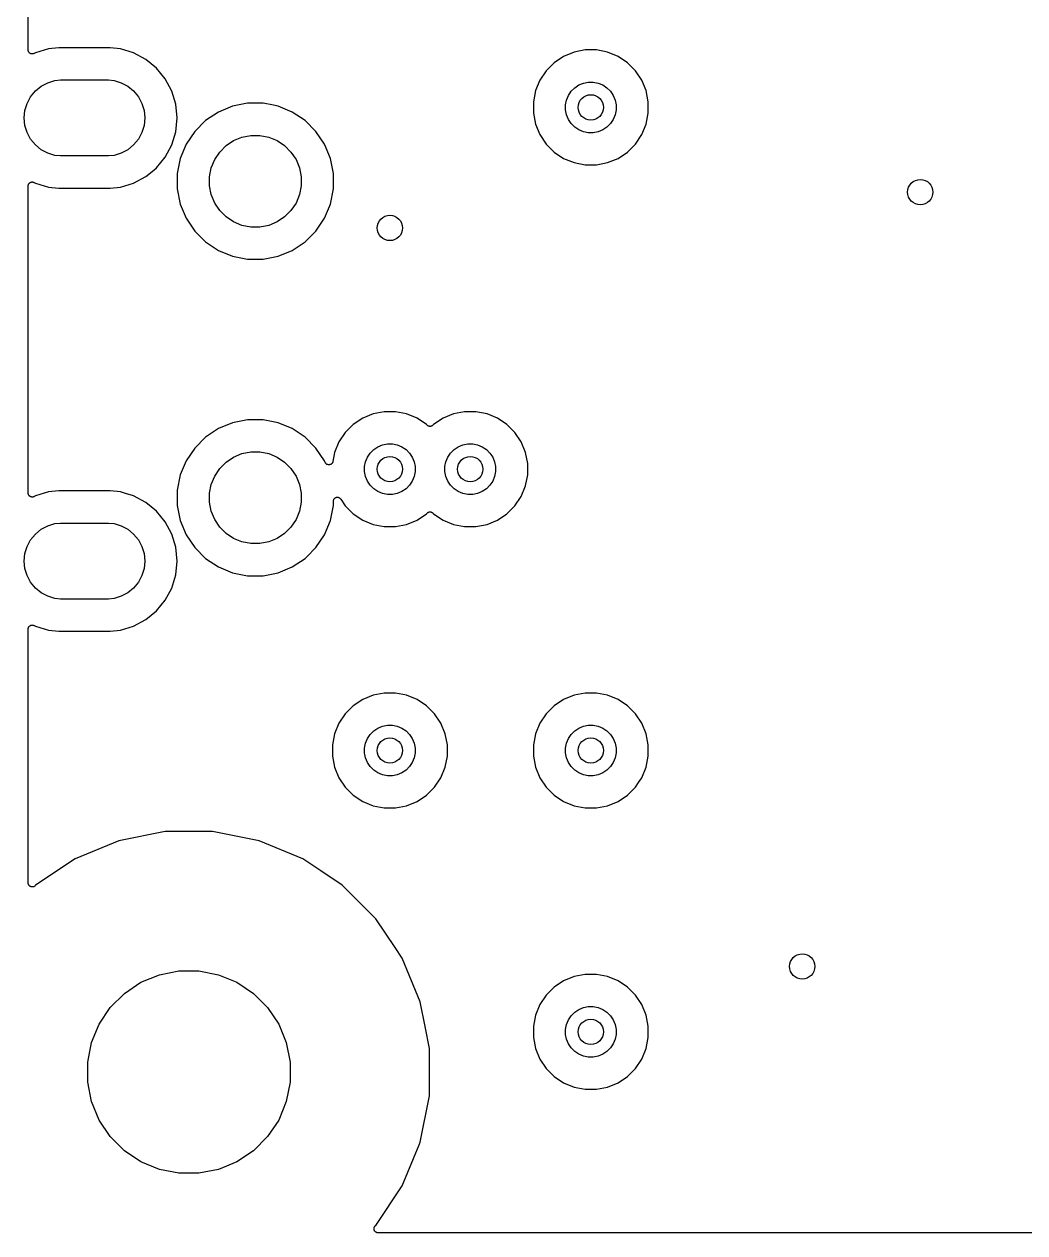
# Model space of a CAD drawing. Extents: x 1 to 139, y -76 to -1.
# Drawn here: x 0.57 to 16.38, y -75.56 to -56.47 of the extents above; entities that cross this region are included whole.
import ezdxf

# ---------------------------------------------------------------- set-up
doc = ezdxf.new("R2010")
doc.units = 0
doc.header["$MEASUREMENT"] = 0
doc.layers.add('BLACK', color=7, linetype='CONTINUOUS')

msp = doc.modelspace()

# ---------------------------------------------------------------- linework, layer by layer
at = {"layer": 'BLACK', "linetype": 'CONTINUOUS'}
for p, q in [((0.635, -56.8778), (0.635, -6.16231)), ((0.63529, -56.8807), (0.635, -56.8778)), ((0.63527, -56.8837), (0.63529, -56.8807)), ((0.63589, -56.8869), (0.63527, -56.8837)), ((0.63621, -56.8901), (0.63589, -56.8869)), ((0.63706, -56.893), (0.63621, -56.8901)), ((0.63762, -56.8959), (0.63706, -56.893)), ((0.63885, -56.8989), (0.63762, -56.8959)), ((0.63979, -56.902), (0.63885, -56.8989)), ((0.64118, -56.9046), (0.63979, -56.902)), ((0.9568, -56.86), (0.74794, -56.9234)), ((1.11957, -56.844), (0.9568, -56.86)), ((1.92843, -56.844), (1.11957, -56.844)), ((2.0912, -56.86), (1.92843, -56.844)), ((2.30007, -56.9234), (2.0912, -56.86)), ((9.43557, -56.877), (9.26014, -56.9119)), ((9.61443, -56.877), (9.43557, -56.877)), ((9.78986, -56.9119), (9.61443, -56.877)), ((0.64229, -56.9074), (0.64118, -56.9046)), ((0.64408, -56.9101), (0.64229, -56.9074)), ((0.64561, -56.913), (0.64408, -56.9101)), ((0.64747, -56.9152), (0.64561, -56.913)), ((0.6491, -56.9177), (0.64747, -56.9152)), ((0.65139, -56.92), (0.6491, -56.9177)), ((0.65344, -56.9226), (0.65139, -56.92)), ((0.65572, -56.9244), (0.65344, -56.9226)), ((0.65779, -56.9265), (0.65572, -56.9244)), ((0.66048, -56.9284), (0.65779, -56.9265)), ((0.66299, -56.9305), (0.66048, -56.9284)), ((0.66559, -56.9319), (0.66299, -56.9305)), ((0.66803, -56.9335), (0.66559, -56.9319)), ((0.67103, -56.9348), (0.66803, -56.9335)), ((0.67389, -56.9363), (0.67103, -56.9348)), ((0.67671, -56.9372), (0.67389, -56.9363)), ((0.67943, -56.9384), (0.67671, -56.9372)), ((0.68263, -56.9391), (0.67943, -56.9384)), ((0.68573, -56.94), (0.68263, -56.9391)), ((0.68866, -56.9403), (0.68573, -56.94)), ((0.69156, -56.9409), (0.68866, -56.9403)), ((0.69482, -56.941), (0.69156, -56.9409)), ((0.69806, -56.9413), (0.69482, -56.941)), ((0.701, -56.941), (0.69806, -56.9413)), ((0.70395, -56.9411), (0.701, -56.941)), ((0.70715, -56.9405), (0.70395, -56.9411)), ((0.7104, -56.9402), (0.70715, -56.9405)), ((0.71324, -56.9394), (0.7104, -56.9402)), ((0.71614, -56.9388), (0.71324, -56.9394)), ((0.71916, -56.9376), (0.71614, -56.9388)), ((0.72229, -56.9367), (0.71916, -56.9376)), ((0.7249, -56.9353), (0.72229, -56.9367)), ((0.72765, -56.9342), (0.7249, -56.9353)), ((0.72843, -56.9338), (0.72765, -56.9342)), ((0.74794, -56.9234), (0.72843, -56.9338)), ((2.49255, -57.0263), (2.30007, -56.9234)), ((2.66126, -57.1647), (2.49255, -57.0263)), ((8.94618, -57.0797), (8.81971, -57.2062)), ((9.0949, -56.9803), (8.94618, -57.0797)), ((9.26014, -56.9119), (9.0949, -56.9803)), ((9.9551, -56.9803), (9.78986, -56.9119)), ((10.1038, -57.0797), (9.9551, -56.9803)), ((10.2303, -57.2062), (10.1038, -57.0797)), ((2.79973, -57.3334), (2.66126, -57.1647)), ((8.81971, -57.2062), (8.72034, -57.3549)), ((10.3297, -57.3549), (10.2303, -57.2062)), ((0.74768, -57.5257), (0.83905, -57.4507)), ((0.83905, -57.4507), (0.94328, -57.395)), ((0.94328, -57.395), (1.05638, -57.3607)), ((1.05638, -57.3607), (1.14453, -57.352)), ((1.14453, -57.352), (1.90347, -57.352)), ((1.90347, -57.352), (1.99162, -57.3607)), ((1.99162, -57.3607), (2.10472, -57.395)), ((2.10472, -57.395), (2.20896, -57.4507)), ((2.20896, -57.4507), (2.30032, -57.5257)), ((2.90261, -57.5259), (2.79973, -57.3334)), ((8.72034, -57.3549), (8.65189, -57.5201)), ((9.2143, -57.53), (9.27001, -57.4743)), ((9.27001, -57.4743), (9.33553, -57.4305)), ((9.33553, -57.4305), (9.40832, -57.4004)), ((9.40832, -57.4004), (9.4856, -57.385)), ((9.4856, -57.385), (9.5644, -57.385)), ((9.5644, -57.385), (9.64168, -57.4004)), ((9.64168, -57.4004), (9.71447, -57.4305)), ((9.71447, -57.4305), (9.77998, -57.4743)), ((9.77998, -57.4743), (9.8357, -57.53)), ((10.3981, -57.5201), (10.3297, -57.3549)), ((0.61699, -57.7213), (0.6727, -57.617)), ((0.6727, -57.617), (0.74768, -57.5257)), ((2.30032, -57.5257), (2.3753, -57.617)), ((2.3753, -57.617), (2.43101, -57.7213)), ((2.96597, -57.7348), (2.90261, -57.5259)), ((8.65189, -57.5201), (8.617, -57.6956)), ((9.14037, -57.6683), (9.17052, -57.5955)), ((9.17052, -57.5955), (9.2143, -57.53)), ((9.8357, -57.53), (9.87947, -57.5955)), ((9.87947, -57.5955), (9.90963, -57.6683)), ((10.433, -57.6956), (10.3981, -57.5201)), ((0.5711, -57.952), (0.58268, -57.8344)), ((0.58268, -57.8344), (0.61699, -57.7213)), ((2.43101, -57.7213), (2.46532, -57.8344)), ((2.46532, -57.8344), (2.4769, -57.952)), ((2.98736, -57.952), (2.96597, -57.7348)), ((3.86434, -57.7664), (3.63996, -57.8593)), ((4.10256, -57.719), (3.86434, -57.7664)), ((4.34544, -57.719), (4.10256, -57.719)), ((4.50931, -57.7516), (4.34544, -57.719)), ((4.58365, -57.7664), (4.50931, -57.7516)), ((4.80804, -57.8593), (4.58365, -57.7664)), ((8.617, -57.6956), (8.617, -57.8744)), ((9.125, -57.7456), (9.14037, -57.6683)), ((9.125, -57.8244), (9.125, -57.7456)), ((9.14037, -57.9017), (9.125, -57.8244)), ((9.90963, -57.6683), (9.925, -57.7456)), ((9.925, -57.8244), (9.90963, -57.9017)), ((9.925, -57.7456), (9.925, -57.8244)), ((10.433, -57.8744), (10.433, -57.6956)), ((0.58268, -58.0696), (0.5711, -57.952)), ((2.4769, -57.952), (2.46532, -58.0696)), ((2.96597, -58.1692), (2.98736, -57.952)), ((3.43801, -57.9943), (3.26627, -58.166)), ((3.63996, -57.8593), (3.43801, -57.9943)), ((5.00999, -57.9943), (4.80804, -57.8593)), ((5.18173, -58.166), (5.00999, -57.9943)), ((8.617, -57.8744), (8.65189, -58.0499)), ((9.17052, -57.9745), (9.14037, -57.9017)), ((9.2143, -58.04), (9.17052, -57.9745)), ((9.27001, -58.0957), (9.2143, -58.04)), ((9.8357, -58.04), (9.77998, -58.0957)), ((9.87947, -57.9745), (9.8357, -58.04)), ((9.90963, -57.9017), (9.87947, -57.9745)), ((10.3981, -58.0499), (10.433, -57.8744)), ((0.61699, -58.1827), (0.58268, -58.0696)), ((0.6727, -58.287), (0.61699, -58.1827)), ((2.43101, -58.1827), (2.3753, -58.287)), ((2.46532, -58.0696), (2.43101, -58.1827)), ((2.90261, -58.3781), (2.96597, -58.1692)), ((3.26627, -58.166), (3.13133, -58.368)), ((4.01253, -58.2549), (4.15259, -58.227)), ((4.15259, -58.227), (4.29541, -58.227)), ((4.29541, -58.227), (4.43547, -58.2549)), ((5.31667, -58.368), (5.18173, -58.166)), ((8.65189, -58.0499), (8.72034, -58.2151)), ((8.72034, -58.2151), (8.81971, -58.3638)), ((9.33553, -58.1395), (9.27001, -58.0957)), ((9.40832, -58.1696), (9.33553, -58.1395)), ((9.4856, -58.185), (9.40832, -58.1696)), ((9.5644, -58.185), (9.4856, -58.185)), ((9.64168, -58.1696), (9.5644, -58.185)), ((9.71447, -58.1395), (9.64168, -58.1696)), ((9.77998, -58.0957), (9.71447, -58.1395)), ((10.2303, -58.3638), (10.3297, -58.2151)), ((10.3297, -58.2151), (10.3981, -58.0499)), ((0.74768, -58.3783), (0.6727, -58.287)), ((0.83905, -58.4533), (0.74768, -58.3783)), ((2.30032, -58.3783), (2.20896, -58.4533)), ((2.3753, -58.287), (2.30032, -58.3783)), ((2.79973, -58.5706), (2.90261, -58.3781)), ((3.13133, -58.368), (3.03838, -58.5923)), ((3.66086, -58.4898), (3.76184, -58.3889)), ((3.76184, -58.3889), (3.88058, -58.3095)), ((3.88058, -58.3095), (4.01253, -58.2549)), ((4.43547, -58.2549), (4.56742, -58.3095)), ((4.56742, -58.3095), (4.68616, -58.3889)), ((4.68616, -58.3889), (4.78714, -58.4898)), ((5.40962, -58.5923), (5.31667, -58.368)), ((8.81971, -58.3638), (8.94618, -58.4903)), ((10.1038, -58.4903), (10.2303, -58.3638)), ((0.94328, -58.509), (0.83905, -58.4533)), ((1.05638, -58.5433), (0.94328, -58.509)), ((1.14453, -58.552), (1.05638, -58.5433)), ((1.90347, -58.552), (1.14453, -58.552)), ((1.99162, -58.5433), (1.90347, -58.552)), ((2.10472, -58.509), (1.99162, -58.5433)), ((2.20896, -58.4533), (2.10472, -58.509)), ((2.66126, -58.7393), (2.79973, -58.5706)), ((3.03838, -58.5923), (2.991, -58.8306)), ((3.52686, -58.7405), (3.58151, -58.6086)), ((3.58151, -58.6086), (3.66086, -58.4898)), ((4.78714, -58.4898), (4.86649, -58.6086)), ((4.86649, -58.6086), (4.92114, -58.7405)), ((5.457, -58.8306), (5.40962, -58.5923)), ((8.94618, -58.4903), (9.0949, -58.5897)), ((9.0949, -58.5897), (9.26014, -58.6581)), ((9.78986, -58.6581), (9.9551, -58.5897)), ((9.9551, -58.5897), (10.1038, -58.4903)), ((2.49255, -58.8777), (2.61745, -58.7752)), ((2.61745, -58.7752), (2.66126, -58.7393)), ((3.499, -58.8806), (3.52686, -58.7405)), ((4.92114, -58.7405), (4.949, -58.8806)), ((9.26014, -58.6581), (9.43557, -58.693)), ((9.43557, -58.693), (9.61443, -58.693)), ((9.61443, -58.693), (9.78986, -58.6581)), ((0.63915, -59.0043), (0.64014, -59.0012)), ((0.64014, -59.0012), (0.64156, -58.9986)), ((0.64156, -58.9986), (0.64271, -58.9959)), ((0.64271, -58.9959), (0.64453, -58.9932)), ((0.64453, -58.9932), (0.64611, -58.9903)), ((0.64611, -58.9903), (0.64801, -58.988)), ((0.64801, -58.988), (0.64966, -58.9856)), ((0.64966, -58.9856), (0.65197, -58.9833)), ((0.65197, -58.9833), (0.65407, -58.9808)), ((0.65407, -58.9808), (0.65638, -58.979)), ((0.65638, -58.979), (0.65847, -58.9769)), ((0.65847, -58.9769), (0.66119, -58.9751)), ((0.66119, -58.9751), (0.66373, -58.9731)), ((0.66373, -58.9731), (0.66635, -58.9717)), ((0.66635, -58.9717), (0.66881, -58.9701)), ((0.66881, -58.9701), (0.67182, -58.9688)), ((0.67182, -58.9688), (0.67471, -58.9673)), ((0.67471, -58.9673), (0.67755, -58.9665)), ((0.67755, -58.9665), (0.68028, -58.9654)), ((0.68028, -58.9654), (0.68348, -58.9647)), ((0.68348, -58.9647), (0.6866, -58.9638)), ((0.6866, -58.9638), (0.68954, -58.9635)), ((0.68954, -58.9635), (0.69244, -58.963)), ((0.69244, -58.963), (0.6957, -58.963)), ((0.6957, -58.963), (0.69894, -58.9627)), ((0.69894, -58.9627), (0.70187, -58.963)), ((0.70187, -58.963), (0.70483, -58.963)), ((0.70483, -58.963), (0.70804, -58.9636)), ((0.70804, -58.9636), (0.71127, -58.964)), ((0.71127, -58.964), (0.71408, -58.9649)), ((0.71408, -58.9649), (0.71699, -58.9654)), ((0.71699, -58.9654), (0.72, -58.9667)), ((0.72, -58.9667), (0.72311, -58.9677)), ((0.72311, -58.9677), (0.7257, -58.9691)), ((0.7257, -58.9691), (0.72843, -58.9702)), ((0.72843, -58.9702), (0.74794, -58.9806)), ((0.74794, -58.9806), (0.9568, -59.044)), ((2.0912, -59.044), (2.30007, -58.9806)), ((2.30007, -58.9806), (2.49255, -58.8777)), ((2.991, -58.8306), (2.991, -59.0734)), ((3.499, -59.0234), (3.499, -58.8806)), ((4.949, -58.8806), (4.949, -59.0234)), ((5.457, -59.0734), (5.457, -58.8306)), ((0.635, -59.0262), (0.63501, -59.0253)), ((0.635, -63.8778), (0.635, -59.0262)), ((0.63501, -59.0253), (0.63533, -59.0224)), ((0.63533, -59.0224), (0.63536, -59.0194)), ((0.63536, -59.0194), (0.63602, -59.0162)), ((0.63602, -59.0162), (0.63639, -59.013)), ((0.63639, -59.013), (0.63728, -59.0102)), ((0.63728, -59.0102), (0.63788, -59.0073)), ((0.63788, -59.0073), (0.63915, -59.0043)), ((0.9568, -59.044), (1.11957, -59.06)), ((1.11957, -59.06), (1.92843, -59.06)), ((1.92843, -59.06), (2.0912, -59.044)), ((2.991, -59.0734), (3.03838, -59.3117)), ((3.52686, -59.1635), (3.499, -59.0234)), ((3.58151, -59.2954), (3.52686, -59.1635)), ((4.92114, -59.1635), (4.86649, -59.2954)), ((4.949, -59.0234), (4.92114, -59.1635)), ((5.40962, -59.3117), (5.457, -59.0734)), ((3.03838, -59.3117), (3.13133, -59.536)), ((3.66086, -59.4142), (3.58151, -59.2954)), ((4.86649, -59.2954), (4.78714, -59.4142)), ((5.31667, -59.536), (5.40962, -59.3117)), ((3.13133, -59.536), (3.26627, -59.738)), ((3.76184, -59.5151), (3.66086, -59.4142)), ((3.88058, -59.5945), (3.76184, -59.5151)), ((4.68616, -59.5151), (4.56742, -59.5945)), ((4.78714, -59.4142), (4.68616, -59.5151)), ((5.18173, -59.738), (5.31667, -59.536)), ((3.26627, -59.738), (3.43801, -59.9097)), ((4.01253, -59.6491), (3.88058, -59.5945)), ((4.15259, -59.677), (4.01253, -59.6491)), ((4.29541, -59.677), (4.15259, -59.677)), ((4.43547, -59.6491), (4.29541, -59.677)), ((4.56742, -59.5945), (4.43547, -59.6491)), ((5.00999, -59.9097), (5.18173, -59.738)), ((3.43801, -59.9097), (3.63996, -60.0447)), ((4.80804, -60.0447), (5.00999, -59.9097)), ((3.63996, -60.0447), (3.86434, -60.1376)), ((3.86434, -60.1376), (4.10256, -60.185)), ((4.34544, -60.185), (4.58366, -60.1376)), ((4.58366, -60.1376), (4.80804, -60.0447)), ((4.10256, -60.185), (4.34544, -60.185)), ((6.08514, -62.6269), (5.9199, -62.6953)), ((6.26057, -62.592), (6.08514, -62.6269)), ((6.43943, -62.592), (6.26057, -62.592)), ((6.61486, -62.6269), (6.43943, -62.592)), ((6.7801, -62.6953), (6.61486, -62.6269)), ((7.35514, -62.6269), (7.1899, -62.6953)), ((7.53057, -62.592), (7.35514, -62.6269)), ((7.70943, -62.592), (7.53057, -62.592)), ((7.88486, -62.6269), (7.70943, -62.592)), ((8.0501, -62.6953), (7.88486, -62.6269)), ((3.86434, -62.7664), (3.63996, -62.8593)), ((4.10256, -62.719), (3.86434, -62.7664)), ((4.34544, -62.719), (4.10256, -62.719)), ((4.58366, -62.7664), (4.34544, -62.719)), ((4.80804, -62.8593), (4.58366, -62.7664)), ((5.77118, -62.7947), (5.64471, -62.9212)), ((5.9199, -62.6953), (5.77118, -62.7947)), ((6.92882, -62.7947), (6.7801, -62.6953)), ((6.9401, -62.806), (6.92882, -62.7947)), ((6.94473, -62.8098), (6.9401, -62.806)), ((6.94931, -62.8136), (6.94473, -62.8098)), ((6.9495, -62.8137), (6.94931, -62.8136)), ((6.94968, -62.8139), (6.9495, -62.8137)), ((6.95497, -62.8167), (6.94968, -62.8139)), ((6.96019, -62.8195), (6.95497, -62.8167)), ((6.9604, -62.8196), (6.96019, -62.8195)), ((6.9606, -62.8197), (6.9604, -62.8196)), ((6.96625, -62.8214), (6.9606, -62.8197)), ((6.97201, -62.8232), (6.96625, -62.8214)), ((7.00278, -62.8217), (6.99712, -62.8234)), ((7.00858, -62.82), (7.00278, -62.8217)), ((7.00878, -62.8199), (7.00858, -62.82)), ((7.00899, -62.8199), (7.00878, -62.8199)), ((7.01421, -62.8171), (7.00899, -62.8199)), ((7.01958, -62.8143), (7.01421, -62.8171)), ((7.01976, -62.8142), (7.01958, -62.8143)), ((7.01996, -62.8141), (7.01976, -62.8142)), ((7.02453, -62.8104), (7.01996, -62.8141)), ((7.02927, -62.8066), (7.02453, -62.8104)), ((7.02958, -62.8063), (7.02927, -62.8066)), ((7.02959, -62.8063), (7.02958, -62.8063)), ((7.0299, -62.806), (7.02959, -62.8063)), ((7.02959, -62.8063), (7.02959, -62.8063)), ((7.04118, -62.7947), (7.0299, -62.806)), ((7.1899, -62.6953), (7.04118, -62.7947)), ((8.19882, -62.7947), (8.0501, -62.6953)), ((8.32529, -62.9212), (8.19882, -62.7947)), ((3.43801, -62.9943), (3.26627, -63.166)), ((3.63996, -62.8593), (3.43801, -62.9943)), ((5.00999, -62.9943), (4.80804, -62.8593)), ((5.18173, -63.166), (5.00999, -62.9943)), ((5.64471, -62.9212), (5.54534, -63.0699)), ((6.97224, -62.8233), (6.97201, -62.8232)), ((6.97245, -62.8233), (6.97224, -62.8233)), ((6.97823, -62.8239), (6.97245, -62.8233)), ((6.98433, -62.8246), (6.97823, -62.8239)), ((6.98456, -62.8246), (6.98433, -62.8246)), ((6.98478, -62.8246), (6.98456, -62.8246)), ((6.99065, -62.824), (6.98478, -62.8246)), ((6.99668, -62.8235), (6.99065, -62.824)), ((6.99689, -62.8234), (6.99668, -62.8235)), ((6.99712, -62.8234), (6.99689, -62.8234)), ((8.42466, -63.0699), (8.32529, -62.9212)), ((3.26627, -63.166), (3.13133, -63.368)), ((5.31667, -63.368), (5.18173, -63.166)), ((5.54534, -63.0699), (5.47689, -63.2351)), ((6.0393, -63.245), (6.09502, -63.1893)), ((6.09502, -63.1893), (6.16053, -63.1455)), ((6.16053, -63.1455), (6.23332, -63.1154)), ((6.23332, -63.1154), (6.3106, -63.1)), ((6.3106, -63.1), (6.3894, -63.1)), ((6.3894, -63.1), (6.46668, -63.1154)), ((6.46668, -63.1154), (6.53947, -63.1455)), ((6.53947, -63.1455), (6.60499, -63.1893)), ((6.60499, -63.1893), (6.6607, -63.245)), ((7.3093, -63.245), (7.36501, -63.1893)), ((7.36501, -63.1893), (7.43053, -63.1455)), ((7.43053, -63.1455), (7.50332, -63.1154)), ((7.50332, -63.1154), (7.5806, -63.1)), ((7.5806, -63.1), (7.6594, -63.1)), ((7.6594, -63.1), (7.73668, -63.1154)), ((7.73668, -63.1154), (7.80947, -63.1455)), ((7.80947, -63.1455), (7.87498, -63.1893)), ((7.87498, -63.1893), (7.9307, -63.245)), ((8.49311, -63.2351), (8.42466, -63.0699)), ((3.13133, -63.368), (3.03838, -63.5923)), ((3.66086, -63.4898), (3.76184, -63.3889)), ((3.76184, -63.3889), (3.88058, -63.3095)), ((3.88058, -63.3095), (4.01253, -63.2549)), ((4.01253, -63.2549), (4.15259, -63.227)), ((4.15259, -63.227), (4.29541, -63.227)), ((4.29541, -63.227), (4.43547, -63.2549)), ((4.43547, -63.2549), (4.56742, -63.3095)), ((4.56742, -63.3095), (4.68616, -63.3889)), ((4.68616, -63.3889), (4.78714, -63.4898)), ((5.32696, -63.3928), (5.31667, -63.368)), ((5.32999, -63.3985), (5.32696, -63.3928)), ((5.44397, -63.3936), (5.44117, -63.3986)), ((5.44399, -63.3935), (5.44397, -63.3936)), ((5.44403, -63.3934), (5.44399, -63.3935)), ((5.4459, -63.3875), (5.44403, -63.3934)), ((5.44773, -63.3818), (5.4459, -63.3875)), ((5.44776, -63.3816), (5.44773, -63.3818)), ((5.4479, -63.3809), (5.44776, -63.3816)), ((5.44776, -63.3816), (5.44776, -63.3816)), ((5.44776, -63.3816), (5.44776, -63.3816)), ((5.47689, -63.2351), (5.4479, -63.3809)), ((5.95, -63.4606), (5.96537, -63.3833)), ((5.96537, -63.3833), (5.99552, -63.3105)), ((5.99552, -63.3105), (6.0393, -63.245)), ((6.6607, -63.245), (6.70447, -63.3105)), ((6.70447, -63.3105), (6.73463, -63.3833)), ((6.73463, -63.3833), (6.75, -63.4606)), ((7.22, -63.4606), (7.23537, -63.3833)), ((7.23537, -63.3833), (7.26552, -63.3105)), ((7.26552, -63.3105), (7.3093, -63.245)), ((7.9307, -63.245), (7.97447, -63.3105)), ((7.97447, -63.3105), (8.00463, -63.3833)), ((8.00463, -63.3833), (8.02, -63.4606)), ((8.528, -63.4106), (8.49311, -63.2351)), ((3.58151, -63.6086), (3.66086, -63.4898)), ((4.78714, -63.4898), (4.86649, -63.6086)), ((5.3327, -63.4036), (5.32999, -63.3985)), ((5.33275, -63.4036), (5.3327, -63.4036)), ((5.33279, -63.4037), (5.33275, -63.4036)), ((5.33683, -63.4087), (5.33279, -63.4037)), ((5.34053, -63.4132), (5.33683, -63.4087)), ((5.34059, -63.4133), (5.34053, -63.4132)), ((5.34064, -63.4133), (5.34059, -63.4133)), ((5.34537, -63.4172), (5.34064, -63.4133)), ((5.35007, -63.4211), (5.34537, -63.4172)), ((5.35014, -63.4211), (5.35007, -63.4211)), ((5.35021, -63.4212), (5.35014, -63.4211)), ((5.35557, -63.4241), (5.35021, -63.4212)), ((5.36097, -63.427), (5.35557, -63.4241)), ((5.36104, -63.427), (5.36097, -63.427)), ((5.36112, -63.4271), (5.36104, -63.427)), ((5.36738, -63.429), (5.36112, -63.4271)), ((5.3728, -63.4307), (5.36738, -63.429)), ((5.37287, -63.4307), (5.3728, -63.4307)), ((5.37296, -63.4307), (5.37287, -63.4307)), ((5.37938, -63.4314), (5.37296, -63.4307)), ((5.38513, -63.432), (5.37938, -63.4314)), ((5.38521, -63.432), (5.38513, -63.432)), ((5.38529, -63.432), (5.38521, -63.432)), ((5.39136, -63.4314), (5.38529, -63.432)), ((5.39747, -63.4309), (5.39136, -63.4314)), ((5.39755, -63.4309), (5.39747, -63.4309)), ((5.39763, -63.4308), (5.39755, -63.4309)), ((5.40352, -63.4291), (5.39763, -63.4308)), ((5.40936, -63.4274), (5.40352, -63.4291)), ((5.40943, -63.4274), (5.40936, -63.4274)), ((5.40951, -63.4273), (5.40943, -63.4274)), ((5.41498, -63.4245), (5.40951, -63.4273)), ((5.42035, -63.4217), (5.41498, -63.4245)), ((5.42041, -63.4216), (5.42035, -63.4217)), ((5.42049, -63.4216), (5.42041, -63.4216)), ((5.42551, -63.4175), (5.42049, -63.4216)), ((5.43001, -63.4139), (5.42551, -63.4175)), ((5.43006, -63.4138), (5.43001, -63.4139)), ((5.43013, -63.4138), (5.43006, -63.4138)), ((5.43437, -63.4087), (5.43013, -63.4138)), ((5.43799, -63.4044), (5.43437, -63.4087)), ((5.43803, -63.4043), (5.43799, -63.4044)), ((5.43808, -63.4043), (5.43803, -63.4043)), ((5.44117, -63.3986), (5.43808, -63.4043)), ((5.95, -63.5394), (5.95, -63.4606)), ((5.96537, -63.6167), (5.95, -63.5394)), ((6.75, -63.5394), (6.73463, -63.6167)), ((6.75, -63.4606), (6.75, -63.5394)), ((7.22, -63.5394), (7.22, -63.4606)), ((7.23537, -63.6167), (7.22, -63.5394)), ((8.02, -63.5394), (8.00463, -63.6167)), ((8.02, -63.4606), (8.02, -63.5394)), ((8.528, -63.5894), (8.528, -63.4106)), ((3.03838, -63.5923), (2.991, -63.8306)), ((3.499, -63.8806), (3.52686, -63.7405)), ((3.52686, -63.7405), (3.58151, -63.6086)), ((4.86649, -63.6086), (4.92114, -63.7405)), ((4.92114, -63.7405), (4.949, -63.8806)), ((5.99552, -63.6895), (5.96537, -63.6167)), ((6.0393, -63.755), (5.99552, -63.6895)), ((6.09502, -63.8107), (6.0393, -63.755)), ((6.6607, -63.755), (6.60499, -63.8107)), ((6.70447, -63.6895), (6.6607, -63.755)), ((6.73463, -63.6167), (6.70447, -63.6895)), ((7.26552, -63.6895), (7.23537, -63.6167)), ((7.3093, -63.755), (7.26552, -63.6895)), ((7.36501, -63.8107), (7.3093, -63.755)), ((7.9307, -63.755), (7.87498, -63.8107)), ((7.97447, -63.6895), (7.9307, -63.755)), ((8.00463, -63.6167), (7.97447, -63.6895)), ((8.42466, -63.9301), (8.49311, -63.7649)), ((8.49311, -63.7649), (8.528, -63.5894)), ((0.63529, -63.8807), (0.635, -63.8778)), ((0.63527, -63.8837), (0.63529, -63.8807)), ((0.63589, -63.8869), (0.63527, -63.8837)), ((0.63621, -63.8901), (0.63589, -63.8869)), ((0.63706, -63.893), (0.63621, -63.8901)), ((0.63762, -63.8959), (0.63706, -63.893)), ((0.63885, -63.8989), (0.63762, -63.8959)), ((0.63979, -63.902), (0.63885, -63.8989)), ((0.64118, -63.9046), (0.63979, -63.902)), ((0.64229, -63.9074), (0.64118, -63.9046)), ((0.64408, -63.9101), (0.64229, -63.9074)), ((0.64561, -63.913), (0.64408, -63.9101)), ((0.64747, -63.9152), (0.64561, -63.913)), ((0.6491, -63.9177), (0.64747, -63.9152)), ((0.65139, -63.92), (0.6491, -63.9177)), ((0.65344, -63.9226), (0.65139, -63.92)), ((0.65572, -63.9244), (0.65344, -63.9226)), ((0.65779, -63.9265), (0.65572, -63.9244)), ((0.66048, -63.9284), (0.65779, -63.9265)), ((0.66299, -63.9305), (0.66048, -63.9284)), ((0.66559, -63.9319), (0.66299, -63.9305)), ((0.66803, -63.9335), (0.66559, -63.9319)), ((0.67103, -63.9348), (0.66803, -63.9335)), ((0.67389, -63.9363), (0.67103, -63.9348)), ((0.67671, -63.9372), (0.67389, -63.9363)), ((0.67943, -63.9384), (0.67671, -63.9372)), ((0.68263, -63.9391), (0.67943, -63.9384)), ((0.68573, -63.94), (0.68263, -63.9391)), ((0.68866, -63.9403), (0.68573, -63.94)), ((0.69156, -63.9409), (0.68866, -63.9403)), ((0.69482, -63.941), (0.69156, -63.9409)), ((0.69806, -63.9413), (0.69482, -63.941)), ((0.701, -63.941), (0.69806, -63.9413)), ((0.70395, -63.9411), (0.701, -63.941)), ((0.70715, -63.9405), (0.70395, -63.9411)), ((0.7104, -63.9402), (0.70715, -63.9405)), ((0.71324, -63.9394), (0.7104, -63.9402)), ((0.71614, -63.9388), (0.71324, -63.9394)), ((0.71916, -63.9376), (0.71614, -63.9388)), ((0.72229, -63.9367), (0.71916, -63.9376)), ((0.7249, -63.9353), (0.72229, -63.9367)), ((0.72765, -63.9342), (0.7249, -63.9353)), ((0.72843, -63.9338), (0.72765, -63.9342)), ((0.74794, -63.9234), (0.72843, -63.9338)), ((0.9568, -63.86), (0.74794, -63.9234)), ((1.11957, -63.844), (0.9568, -63.86)), ((1.92843, -63.844), (1.11957, -63.844)), ((2.0912, -63.86), (1.92843, -63.844)), ((2.17375, -63.8851), (2.0912, -63.86)), ((2.30007, -63.9234), (2.17375, -63.8851)), ((2.49255, -64.0263), (2.30007, -63.9234)), ((2.991, -63.8306), (2.991, -64.0734)), ((3.499, -64.0234), (3.499, -63.8806)), ((4.949, -63.8806), (4.949, -64.0234)), ((5.4681, -63.9713), (5.47209, -63.9666)), ((5.47209, -63.9666), (5.47595, -63.962)), ((5.47595, -63.962), (5.47601, -63.9619)), ((5.47601, -63.9619), (5.47607, -63.9619)), ((5.47607, -63.9619), (5.48104, -63.9579)), ((5.48104, -63.9579), (5.48559, -63.9542)), ((5.48559, -63.9542), (5.48566, -63.9541)), ((5.48566, -63.9541), (5.48573, -63.9541)), ((5.48573, -63.9541), (5.49135, -63.9511)), ((5.49135, -63.9511), (5.49656, -63.9484)), ((5.49656, -63.9484), (5.49664, -63.9484)), ((5.49664, -63.9484), (5.49671, -63.9483)), ((5.49671, -63.9483), (5.5028, -63.9466)), ((5.5028, -63.9466), (5.50844, -63.9449)), ((5.50844, -63.9449), (5.50852, -63.9449)), ((5.50852, -63.9449), (5.5086, -63.9448)), ((5.5086, -63.9448), (5.51462, -63.9443)), ((5.51462, -63.9443), (5.52078, -63.9437)), ((5.52078, -63.9437), (5.52086, -63.9437)), ((5.52086, -63.9437), (5.52094, -63.9437)), ((5.52094, -63.9437), (5.52684, -63.9443)), ((5.52684, -63.9443), (5.53311, -63.945)), ((5.53311, -63.945), (5.53318, -63.945)), ((5.53318, -63.945), (5.53327, -63.945)), ((5.53327, -63.945), (5.53912, -63.9468)), ((5.53912, -63.9468), (5.54495, -63.9486)), ((5.54495, -63.9486), (5.54503, -63.9487)), ((5.54503, -63.9487), (5.54511, -63.9487)), ((5.54511, -63.9487), (5.55046, -63.9516)), ((5.55046, -63.9516), (5.55587, -63.9545)), ((5.55587, -63.9545), (5.55594, -63.9545)), ((5.55594, -63.9545), (5.55601, -63.9546)), ((5.55601, -63.9546), (5.56062, -63.9584)), ((5.56062, -63.9584), (5.56544, -63.9624)), ((5.56544, -63.9624), (5.56549, -63.9624)), ((5.56549, -63.9624), (5.56556, -63.9625)), ((5.56556, -63.9625), (5.56931, -63.9671)), ((5.56931, -63.9671), (5.5733, -63.9719)), ((6.16053, -63.8545), (6.09502, -63.8107)), ((6.23332, -63.8846), (6.16053, -63.8545)), ((6.3106, -63.9), (6.23332, -63.8846)), ((6.3894, -63.9), (6.3106, -63.9)), ((6.46668, -63.8846), (6.3894, -63.9)), ((6.53947, -63.8545), (6.46668, -63.8846)), ((6.60499, -63.8107), (6.53947, -63.8545)), ((7.43053, -63.8545), (7.36501, -63.8107)), ((7.50332, -63.8846), (7.43053, -63.8545)), ((7.5806, -63.9), (7.50332, -63.8846)), ((7.6594, -63.9), (7.5806, -63.9)), ((7.73668, -63.8846), (7.6594, -63.9)), ((7.80947, -63.8545), (7.73668, -63.8846)), ((7.87498, -63.8107), (7.80947, -63.8545)), ((8.32529, -64.0788), (8.42466, -63.9301)), ((2.66126, -64.1647), (2.49255, -64.0263)), ((2.991, -64.0734), (3.03838, -64.3117)), ((3.52686, -64.1635), (3.499, -64.0234)), ((4.949, -64.0234), (4.92114, -64.1635)), ((5.40962, -64.3117), (5.457, -64.0734)), ((5.457, -64.0065), (5.45701, -64.0063)), ((5.457, -64.0072), (5.457, -64.0065)), ((5.457, -64.0065), (5.457, -64.0065)), ((5.457, -64.0065), (5.457, -64.0065)), ((5.457, -64.0734), (5.457, -64.0072)), ((5.45701, -64.0063), (5.45768, -64.0004)), ((5.45768, -64.0004), (5.45835, -63.9942)), ((5.45835, -63.9942), (5.45838, -63.9941)), ((5.45838, -63.9941), (5.45839, -63.994)), ((5.45839, -63.994), (5.46019, -63.9883)), ((5.46019, -63.9883), (5.46207, -63.9824)), ((5.46207, -63.9824), (5.46211, -63.9823)), ((5.46211, -63.9823), (5.46213, -63.9822)), ((5.46213, -63.9822), (5.46503, -63.9769)), ((5.46503, -63.9769), (5.46801, -63.9715)), ((5.46801, -63.9715), (5.46807, -63.9714)), ((5.46807, -63.9714), (5.4681, -63.9713)), ((5.5733, -63.9719), (5.64471, -64.0788)), ((5.64471, -64.0788), (5.77118, -64.2053)), ((8.19882, -64.2053), (8.32529, -64.0788)), ((2.79973, -64.3334), (2.66126, -64.1647)), ((2.90261, -64.5259), (2.79973, -64.3334)), ((3.03838, -64.3117), (3.13133, -64.536)), ((3.58151, -64.2954), (3.52686, -64.1635)), ((3.66086, -64.4142), (3.58151, -64.2954)), ((4.86649, -64.2954), (4.78714, -64.4142)), ((4.92114, -64.1635), (4.86649, -64.2954)), ((5.31667, -64.536), (5.40962, -64.3117)), ((5.77118, -64.2053), (5.9199, -64.3047)), ((5.9199, -64.3047), (6.08514, -64.3731)), ((6.61486, -64.3731), (6.7801, -64.3047)), ((6.7801, -64.3047), (6.92882, -64.2053)), ((6.92882, -64.2053), (6.9401, -64.194)), ((6.9401, -64.194), (6.9404, -64.1937)), ((6.9404, -64.1937), (6.94041, -64.1937)), ((6.94041, -64.1937), (6.94042, -64.1937)), ((6.94042, -64.1937), (6.94073, -64.1934)), ((6.94073, -64.1934), (6.94539, -64.1897)), ((6.94539, -64.1897), (6.95004, -64.1859)), ((6.95004, -64.1859), (6.95024, -64.1858)), ((6.95024, -64.1858), (6.95041, -64.1857)), ((6.95041, -64.1857), (6.95568, -64.1829)), ((6.95568, -64.1829), (6.96101, -64.1801)), ((6.96101, -64.1801), (6.96122, -64.1801)), ((6.96122, -64.1801), (6.96142, -64.18)), ((6.96142, -64.18), (6.96711, -64.1783)), ((6.96711, -64.1783), (6.97288, -64.1766)), ((6.97288, -64.1766), (6.97311, -64.1766)), ((6.97311, -64.1766), (6.97332, -64.1765)), ((6.97332, -64.1765), (6.97921, -64.176)), ((6.97921, -64.176), (6.98522, -64.1754)), ((6.98522, -64.1754), (6.98544, -64.1754)), ((6.98544, -64.1754), (6.98567, -64.1754)), ((6.98567, -64.1754), (6.99163, -64.1761)), ((6.99163, -64.1761), (6.99755, -64.1767)), ((6.99755, -64.1767), (6.99776, -64.1767)), ((6.99776, -64.1767), (6.99799, -64.1768)), ((6.99799, -64.1768), (7.00368, -64.1785)), ((7.00368, -64.1785), (7.0094, -64.1803)), ((7.0094, -64.1803), (7.0096, -64.1804)), ((7.0096, -64.1804), (7.00981, -64.1805)), ((7.00981, -64.1805), (7.01495, -64.1833)), ((7.01495, -64.1833), (7.02032, -64.1861)), ((7.02032, -64.1861), (7.0205, -64.1863)), ((7.0205, -64.1863), (7.02069, -64.1864)), ((7.02069, -64.1864), (7.02519, -64.1901)), ((7.02519, -64.1901), (7.0299, -64.194)), ((7.0299, -64.194), (7.04118, -64.2053)), ((7.04118, -64.2053), (7.1899, -64.3047)), ((7.1899, -64.3047), (7.35514, -64.3731)), ((7.88486, -64.3731), (8.0501, -64.3047)), ((8.0501, -64.3047), (8.19882, -64.2053)), ((0.6727, -64.617), (0.74768, -64.5257)), ((0.74768, -64.5257), (0.83905, -64.4507)), ((0.83905, -64.4507), (0.94328, -64.395)), ((0.94328, -64.395), (1.05638, -64.3607)), ((1.05638, -64.3607), (1.14453, -64.352)), ((1.14453, -64.352), (1.90347, -64.352)), ((1.90347, -64.352), (1.99162, -64.3607)), ((1.99162, -64.3607), (2.10472, -64.395)), ((2.10472, -64.395), (2.20896, -64.4507)), ((2.20896, -64.4507), (2.30032, -64.5257)), ((2.30032, -64.5257), (2.3753, -64.617)), ((2.96597, -64.7348), (2.90261, -64.5259)), ((3.13133, -64.536), (3.26627, -64.738)), ((3.76184, -64.5151), (3.66086, -64.4142)), ((3.88058, -64.5945), (3.76184, -64.5151)), ((4.68616, -64.5151), (4.56742, -64.5945)), ((4.78714, -64.4142), (4.68616, -64.5151)), ((5.18173, -64.738), (5.31667, -64.536)), ((6.08514, -64.3731), (6.26057, -64.408)), ((6.26057, -64.408), (6.43943, -64.408)), ((6.43943, -64.408), (6.61486, -64.3731)), ((7.35514, -64.3731), (7.53057, -64.408)), ((7.53057, -64.408), (7.70943, -64.408)), ((7.70943, -64.408), (7.88486, -64.3731)), ((0.58268, -64.8344), (0.61699, -64.7213)), ((0.61699, -64.7213), (0.6727, -64.617)), ((2.3753, -64.617), (2.43101, -64.7213)), ((2.43101, -64.7213), (2.46532, -64.8344)), ((4.01253, -64.6491), (3.88058, -64.5945)), ((4.15259, -64.677), (4.01253, -64.6491)), ((4.29541, -64.677), (4.15259, -64.677)), ((4.43547, -64.6491), (4.29541, -64.677)), ((4.56742, -64.5945), (4.43547, -64.6491)), ((0.5711, -64.952), (0.58268, -64.8344)), ((2.46532, -64.8344), (2.4769, -64.952)), ((2.98736, -64.952), (2.96597, -64.7348)), ((3.26627, -64.738), (3.43801, -64.9097)), ((3.43801, -64.9097), (3.63996, -65.0447)), ((4.80804, -65.0447), (5.00999, -64.9097)), ((5.00999, -64.9097), (5.03631, -64.8834)), ((5.03631, -64.8834), (5.03638, -64.8833)), ((5.03638, -64.8833), (5.18173, -64.738)), ((0.58268, -65.0696), (0.5711, -64.952)), ((0.61699, -65.1827), (0.58268, -65.0696)), ((2.46532, -65.0696), (2.43101, -65.1827)), ((2.4769, -64.952), (2.46532, -65.0696)), ((2.96597, -65.1692), (2.98736, -64.952)), ((3.63996, -65.0447), (3.86434, -65.1376)), ((4.58366, -65.1376), (4.80804, -65.0447)), ((0.6727, -65.287), (0.61699, -65.1827)), ((0.74768, -65.3783), (0.6727, -65.287)), ((2.3753, -65.287), (2.30032, -65.3783)), ((2.43101, -65.1827), (2.3753, -65.287)), ((2.90261, -65.3781), (2.96597, -65.1692)), ((3.86434, -65.1376), (4.10256, -65.185)), ((4.10256, -65.185), (4.34544, -65.185)), ((4.34544, -65.185), (4.58366, -65.1376)), ((0.83905, -65.4533), (0.74768, -65.3783)), ((0.94328, -65.509), (0.83905, -65.4533)), ((2.20896, -65.4533), (2.10472, -65.509)), ((2.30032, -65.3783), (2.20896, -65.4533)), ((2.79973, -65.5706), (2.90261, -65.3781)), ((1.05638, -65.5433), (0.94328, -65.509)), ((1.14453, -65.552), (1.05638, -65.5433)), ((1.90347, -65.552), (1.14453, -65.552)), ((1.99162, -65.5433), (1.90347, -65.552)), ((2.10472, -65.509), (1.99162, -65.5433)), ((2.66126, -65.7393), (2.79973, -65.5706)), ((2.49255, -65.8777), (2.66126, -65.7393)), ((0.635, -66.0262), (0.63501, -66.0253)), ((0.635, -70.0377), (0.635, -66.0262)), ((0.63501, -66.0253), (0.63533, -66.0224)), ((0.63533, -66.0224), (0.63536, -66.0194)), ((0.63536, -66.0194), (0.63602, -66.0162)), ((0.63602, -66.0162), (0.63639, -66.013)), ((0.63639, -66.013), (0.63728, -66.0102)), ((0.63728, -66.0102), (0.63788, -66.0073)), ((0.63788, -66.0073), (0.63915, -66.0043)), ((0.63915, -66.0043), (0.64014, -66.0012)), ((0.64014, -66.0012), (0.64156, -65.9986)), ((0.64156, -65.9986), (0.64271, -65.9959)), ((0.64271, -65.9959), (0.64453, -65.9932)), ((0.64453, -65.9932), (0.64611, -65.9903)), ((0.64611, -65.9903), (0.64801, -65.988)), ((0.64801, -65.988), (0.64966, -65.9856)), ((0.64966, -65.9856), (0.65197, -65.9833)), ((0.65197, -65.9833), (0.65407, -65.9808)), ((0.65407, -65.9808), (0.65638, -65.979)), ((0.65638, -65.979), (0.65847, -65.9769)), ((0.65847, -65.9769), (0.66119, -65.9751)), ((0.66119, -65.9751), (0.66373, -65.9731)), ((0.66373, -65.9731), (0.66635, -65.9717)), ((0.66635, -65.9717), (0.66881, -65.9701)), ((0.66881, -65.9701), (0.67182, -65.9688)), ((0.67182, -65.9688), (0.67471, -65.9673)), ((0.67471, -65.9673), (0.67755, -65.9665)), ((0.67755, -65.9665), (0.68028, -65.9654)), ((0.68028, -65.9654), (0.68348, -65.9647)), ((0.68348, -65.9647), (0.6866, -65.9638)), ((0.6866, -65.9638), (0.68954, -65.9635)), ((0.68954, -65.9635), (0.69244, -65.963)), ((0.69244, -65.963), (0.6957, -65.963)), ((0.6957, -65.963), (0.69894, -65.9627)), ((0.69894, -65.9627), (0.70187, -65.963)), ((0.70187, -65.963), (0.70483, -65.963)), ((0.70483, -65.963), (0.70804, -65.9636)), ((0.70804, -65.9636), (0.71127, -65.964)), ((0.71127, -65.964), (0.71408, -65.9649)), ((0.71408, -65.9649), (0.71699, -65.9654)), ((0.71699, -65.9654), (0.72, -65.9667)), ((0.72, -65.9667), (0.72311, -65.9677)), ((0.72311, -65.9677), (0.7257, -65.9691)), ((0.7257, -65.9691), (0.72843, -65.9702)), ((0.72843, -65.9702), (0.74794, -65.9806)), ((0.74794, -65.9806), (0.9568, -66.044)), ((0.9568, -66.044), (1.11957, -66.06)), ((1.11957, -66.06), (1.92843, -66.06)), ((1.92843, -66.06), (2.0912, -66.044)), ((2.0912, -66.044), (2.30007, -65.9806)), ((2.30007, -65.9806), (2.49255, -65.8777)), ((5.9199, -67.1403), (5.77118, -67.2397)), ((6.08514, -67.0719), (5.9199, -67.1403)), ((6.26057, -67.037), (6.08514, -67.0719)), ((6.43943, -67.037), (6.26057, -67.037)), ((6.61486, -67.0719), (6.43943, -67.037)), ((6.7801, -67.1403), (6.61486, -67.0719)), ((6.92882, -67.2397), (6.7801, -67.1403)), ((9.0949, -67.1403), (8.94618, -67.2397)), ((9.26014, -67.0719), (9.0949, -67.1403)), ((9.43557, -67.037), (9.26014, -67.0719)), ((9.61443, -67.037), (9.43557, -67.037)), ((9.78986, -67.0719), (9.61443, -67.037)), ((9.9551, -67.1403), (9.78986, -67.0719)), ((10.1038, -67.2397), (9.9551, -67.1403)), ((5.64471, -67.3662), (5.54534, -67.5149)), ((5.77118, -67.2397), (5.64471, -67.3662)), ((7.05529, -67.3662), (6.92882, -67.2397)), ((7.15466, -67.5149), (7.05529, -67.3662)), ((8.81971, -67.3662), (8.72034, -67.5149)), ((8.94618, -67.2397), (8.81971, -67.3662)), ((10.2303, -67.3662), (10.1038, -67.2397)), ((10.3297, -67.5149), (10.2303, -67.3662)), ((5.54534, -67.5149), (5.47689, -67.6801)), ((6.09502, -67.6343), (6.16053, -67.5905)), ((6.16053, -67.5905), (6.23332, -67.5604)), ((6.23332, -67.5604), (6.3106, -67.545)), ((6.3106, -67.545), (6.3894, -67.545)), ((6.3894, -67.545), (6.46668, -67.5604)), ((6.46668, -67.5604), (6.53947, -67.5905)), ((6.53947, -67.5905), (6.60499, -67.6343)), ((7.22311, -67.6801), (7.15466, -67.5149)), ((8.72034, -67.5149), (8.65189, -67.6801)), ((9.27001, -67.6343), (9.33553, -67.5905)), ((9.33553, -67.5905), (9.40832, -67.5604)), ((9.40832, -67.5604), (9.4856, -67.545)), ((9.4856, -67.545), (9.5644, -67.545)), ((9.5644, -67.545), (9.64168, -67.5604)), ((9.64168, -67.5604), (9.71447, -67.5905)), ((9.71447, -67.5905), (9.77998, -67.6343)), ((10.3981, -67.6801), (10.3297, -67.5149)), ((5.47689, -67.6801), (5.442, -67.8556)), ((5.96537, -67.8283), (5.99552, -67.7555)), ((5.99552, -67.7555), (6.0393, -67.69)), ((6.0393, -67.69), (6.09502, -67.6343)), ((6.60499, -67.6343), (6.6607, -67.69)), ((6.6607, -67.69), (6.70447, -67.7555)), ((6.70447, -67.7555), (6.73463, -67.8283)), ((7.258, -67.8556), (7.22311, -67.6801)), ((8.65189, -67.6801), (8.617, -67.8556)), ((9.14037, -67.8283), (9.17052, -67.7555)), ((9.17052, -67.7555), (9.2143, -67.69)), ((9.2143, -67.69), (9.27001, -67.6343)), ((9.77998, -67.6343), (9.8357, -67.69)), ((9.8357, -67.69), (9.87947, -67.7555)), ((9.87947, -67.7555), (9.90963, -67.8283)), ((10.433, -67.8556), (10.3981, -67.6801)), ((5.442, -67.8556), (5.442, -68.0344)), ((5.95, -67.9056), (5.96537, -67.8283)), ((5.95, -67.9844), (5.95, -67.9056)), ((6.73463, -67.8283), (6.75, -67.9056)), ((6.75, -67.9056), (6.75, -67.9844)), ((7.258, -68.0344), (7.258, -67.8556)), ((8.617, -67.8556), (8.617, -68.0344)), ((9.125, -67.9056), (9.14037, -67.8283)), ((9.125, -67.9844), (9.125, -67.9056)), ((9.90963, -67.8283), (9.925, -67.9056)), ((9.925, -67.9056), (9.925, -67.9844)), ((10.433, -68.0344), (10.433, -67.8556)), ((5.442, -68.0344), (5.47689, -68.2099)), ((5.96537, -68.0617), (5.95, -67.9844)), ((5.99552, -68.1345), (5.96537, -68.0617)), ((6.0393, -68.2), (5.99552, -68.1345)), ((6.70447, -68.1345), (6.6607, -68.2)), ((6.73463, -68.0617), (6.70447, -68.1345)), ((6.75, -67.9844), (6.73463, -68.0617)), ((7.22311, -68.2099), (7.258, -68.0344)), ((8.617, -68.0344), (8.65189, -68.2099)), ((9.14037, -68.0617), (9.125, -67.9844)), ((9.17052, -68.1345), (9.14037, -68.0617)), ((9.2143, -68.2), (9.17052, -68.1345)), ((9.87947, -68.1345), (9.8357, -68.2)), ((9.90963, -68.0617), (9.87947, -68.1345)), ((9.925, -67.9844), (9.90963, -68.0617)), ((10.3981, -68.2099), (10.433, -68.0344)), ((5.47689, -68.2099), (5.54534, -68.3751)), ((6.09502, -68.2557), (6.0393, -68.2)), ((6.16053, -68.2995), (6.09502, -68.2557)), ((6.23332, -68.3296), (6.16053, -68.2995)), ((6.3106, -68.345), (6.23332, -68.3296)), ((6.3894, -68.345), (6.3106, -68.345)), ((6.46668, -68.3296), (6.3894, -68.345)), ((6.53947, -68.2995), (6.46668, -68.3296)), ((6.60499, -68.2557), (6.53947, -68.2995)), ((6.6607, -68.2), (6.60499, -68.2557)), ((7.15466, -68.3751), (7.22311, -68.2099)), ((8.65189, -68.2099), (8.72034, -68.3751)), ((9.27001, -68.2557), (9.2143, -68.2)), ((9.33553, -68.2995), (9.27001, -68.2557)), ((9.40832, -68.3296), (9.33553, -68.2995)), ((9.4856, -68.345), (9.40832, -68.3296)), ((9.5644, -68.345), (9.4856, -68.345)), ((9.64168, -68.3296), (9.5644, -68.345)), ((9.71447, -68.2995), (9.64168, -68.3296)), ((9.77998, -68.2557), (9.71447, -68.2995)), ((9.8357, -68.2), (9.77998, -68.2557)), ((10.3297, -68.3751), (10.3981, -68.2099)), ((5.54534, -68.3751), (5.64471, -68.5238)), ((5.64471, -68.5238), (5.77118, -68.6503)), ((6.92882, -68.6503), (7.05529, -68.5238)), ((7.05529, -68.5238), (7.15466, -68.3751)), ((8.72034, -68.3751), (8.81971, -68.5238)), ((8.81971, -68.5238), (8.94618, -68.6503)), ((10.1038, -68.6503), (10.2303, -68.5238)), ((10.2303, -68.5238), (10.2803, -68.449)), ((10.2803, -68.449), (10.3297, -68.3751)), ((10.2803, -68.449), (10.2803, -68.449)), ((5.77118, -68.6503), (5.9199, -68.7497)), ((6.7801, -68.7497), (6.92882, -68.6503)), ((8.94618, -68.6503), (9.0949, -68.7497)), ((9.9551, -68.7497), (10.1038, -68.6503)), ((5.9199, -68.7497), (6.08514, -68.8181)), ((6.08514, -68.8181), (6.26057, -68.853)), ((6.26057, -68.853), (6.43943, -68.853)), ((6.43943, -68.853), (6.61486, -68.8181)), ((6.61486, -68.8181), (6.7801, -68.7497)), ((9.0949, -68.7497), (9.26014, -68.8181)), ((9.26014, -68.8181), (9.43557, -68.853)), ((9.43557, -68.853), (9.61443, -68.853)), ((9.61443, -68.853), (9.78986, -68.8181)), ((9.78986, -68.8181), (9.9551, -68.7497)), ((2.80073, -69.225), (2.06658, -69.371)), ((3.54927, -69.225), (2.80073, -69.225)), ((4.28342, -69.371), (3.54927, -69.225)), ((2.06658, -69.371), (1.37503, -69.6575)), ((4.97497, -69.6575), (4.28342, -69.371)), ((1.37503, -69.6575), (0.75264, -70.0733)), ((5.25878, -69.8471), (4.97497, -69.6575)), ((5.59736, -70.0733), (5.25878, -69.8471)), ((0.63558, -70.0436), (0.635, -70.0377)), ((0.63617, -70.0498), (0.63558, -70.0436)), ((0.6362, -70.0499), (0.63617, -70.0498)), ((0.63621, -70.05), (0.6362, -70.0499)), ((0.63801, -70.056), (0.63621, -70.05)), ((0.63971, -70.0617), (0.63801, -70.056)), ((0.63976, -70.0618), (0.63971, -70.0617)), ((0.63979, -70.0619), (0.63976, -70.0618)), ((0.64265, -70.0673), (0.63979, -70.0619)), ((0.64549, -70.0726), (0.64265, -70.0673)), ((0.64556, -70.0727), (0.64549, -70.0726)), ((0.64561, -70.0728), (0.64556, -70.0727)), ((0.64932, -70.0774), (0.64561, -70.0728)), ((0.65329, -70.0823), (0.64932, -70.0774)), ((0.75264, -70.0733), (0.7434, -70.0826)), ((6.12665, -70.6026), (5.59736, -70.0733)), ((0.65337, -70.0823), (0.65329, -70.0823)), ((0.65344, -70.0824), (0.65337, -70.0823)), ((0.65816, -70.0863), (0.65344, -70.0824)), ((0.66281, -70.0902), (0.65816, -70.0863)), ((0.6629, -70.0903), (0.66281, -70.0902)), ((0.66299, -70.0903), (0.6629, -70.0903)), ((0.66833, -70.0932), (0.66299, -70.0903)), ((0.67369, -70.0961), (0.66833, -70.0932)), ((0.6738, -70.0962), (0.67369, -70.0961)), ((0.67389, -70.0962), (0.6738, -70.0962)), ((0.67965, -70.098), (0.67389, -70.0962)), ((0.68551, -70.0998), (0.67965, -70.098)), ((0.68563, -70.0999), (0.68551, -70.0998)), ((0.68573, -70.0999), (0.68563, -70.0999)), ((0.69164, -70.1005), (0.68573, -70.0999)), ((0.69783, -70.1012), (0.69164, -70.1005)), ((0.69795, -70.1012), (0.69783, -70.1012)), ((0.69806, -70.1012), (0.69795, -70.1012)), ((0.70401, -70.1006), (0.69806, -70.1012)), ((0.71018, -70.1001), (0.70401, -70.1006)), ((0.71029, -70.1001), (0.71018, -70.1001)), ((0.7104, -70.1001), (0.71029, -70.1001)), ((0.71623, -70.0983), (0.7104, -70.1001)), ((0.72208, -70.0966), (0.71623, -70.0983)), ((0.72218, -70.0966), (0.72208, -70.0966)), ((0.72229, -70.0966), (0.72218, -70.0966)), ((0.72774, -70.0937), (0.72229, -70.0966)), ((0.73308, -70.0909), (0.72774, -70.0937)), ((0.73317, -70.0909), (0.73308, -70.0909)), ((0.73327, -70.0908), (0.73317, -70.0909)), ((0.73806, -70.087), (0.73327, -70.0908)), ((0.74277, -70.0832), (0.73806, -70.087)), ((0.74292, -70.0831), (0.74277, -70.0832)), ((0.74293, -70.0831), (0.74292, -70.0831)), ((0.74294, -70.083), (0.74293, -70.0831)), ((0.7434, -70.0826), (0.74294, -70.083)), ((6.43195, -71.0596), (6.12665, -70.6026)), ((6.43198, -71.0596), (6.43195, -71.0596)), ((6.54252, -71.225), (6.43198, -71.0596)), ((6.82897, -71.9166), (6.54252, -71.225)), ((2.41712, -71.6071), (2.7083, -71.4865)), ((2.7083, -71.4865), (3.01741, -71.425)), ((3.01741, -71.425), (3.33259, -71.425)), ((3.33259, -71.425), (3.6417, -71.4865)), ((3.6417, -71.4865), (3.93288, -71.6071)), ((9.0949, -71.5853), (8.94618, -71.6847)), ((9.26014, -71.5169), (9.0949, -71.5853)), ((9.43557, -71.482), (9.26014, -71.5169)), ((9.61443, -71.482), (9.43557, -71.482)), ((9.78986, -71.5169), (9.61443, -71.482)), ((9.9551, -71.5853), (9.78986, -71.5169)), ((10.1038, -71.6847), (9.9551, -71.5853)), ((1.9322, -72.0051), (2.15506, -71.7822)), ((2.15506, -71.7822), (2.41712, -71.6071)), ((3.93288, -71.6071), (4.19494, -71.7822)), ((4.19494, -71.7822), (4.4178, -72.0051)), ((8.94618, -71.6847), (8.81971, -71.8112)), ((10.2303, -71.8112), (10.1038, -71.6847)), ((6.90655, -72.3066), (6.82897, -71.9166)), ((8.72034, -71.9599), (8.65189, -72.1251)), ((8.81971, -71.8112), (8.72034, -71.9599)), ((10.3297, -71.9599), (10.2303, -71.8112)), ((10.3981, -72.1251), (10.3297, -71.9599)), ((1.7571, -72.2671), (1.9322, -72.0051)), ((4.4178, -72.0051), (4.5929, -72.2671)), ((8.65189, -72.1251), (8.617, -72.3006)), ((9.17052, -72.2005), (9.2143, -72.135)), ((9.2143, -72.135), (9.27001, -72.0793)), ((9.27001, -72.0793), (9.33553, -72.0355)), ((9.33553, -72.0355), (9.40832, -72.0054)), ((9.40832, -72.0054), (9.4856, -71.99)), ((9.4856, -71.99), (9.5644, -71.99)), ((9.5644, -71.99), (9.64168, -72.0054)), ((9.64168, -72.0054), (9.71447, -72.0355)), ((9.71447, -72.0355), (9.77998, -72.0793)), ((9.77998, -72.0793), (9.8357, -72.135)), ((9.8357, -72.135), (9.87947, -72.2005)), ((10.433, -72.3006), (10.3981, -72.1251)), ((1.63649, -72.5583), (1.7571, -72.2671)), ((4.5929, -72.2671), (4.71351, -72.5583)), ((6.90657, -72.3067), (6.90655, -72.3066)), ((6.975, -72.6507), (6.90657, -72.3067)), ((8.617, -72.3006), (8.617, -72.4794)), ((9.125, -72.3506), (9.14037, -72.2733)), ((9.125, -72.4294), (9.125, -72.3506)), ((9.14037, -72.2733), (9.17052, -72.2005)), ((9.87947, -72.2005), (9.90963, -72.2733)), ((9.90963, -72.2733), (9.925, -72.3506)), ((9.925, -72.3506), (9.925, -72.4294)), ((10.433, -72.4794), (10.433, -72.3006)), ((1.575, -72.8674), (1.63649, -72.5583)), ((4.71351, -72.5583), (4.775, -72.8674)), ((8.617, -72.4794), (8.65189, -72.6549)), ((9.14037, -72.5067), (9.125, -72.4294)), ((9.17052, -72.5795), (9.14037, -72.5067)), ((9.90963, -72.5067), (9.87947, -72.5795)), ((9.925, -72.4294), (9.90963, -72.5067)), ((10.3981, -72.6549), (10.433, -72.4794)), ((6.975, -73.3993), (6.975, -72.6507)), ((8.65189, -72.6549), (8.72034, -72.8201)), ((9.2143, -72.645), (9.17052, -72.5795)), ((9.27001, -72.7007), (9.2143, -72.645)), ((9.33553, -72.7445), (9.27001, -72.7007)), ((9.40832, -72.7746), (9.33553, -72.7445)), ((9.71447, -72.7445), (9.64168, -72.7746)), ((9.77998, -72.7007), (9.71447, -72.7445)), ((9.8357, -72.645), (9.77998, -72.7007)), ((9.87947, -72.5795), (9.8357, -72.645)), ((10.3297, -72.8201), (10.3981, -72.6549)), ((1.575, -73.1826), (1.575, -72.8674)), ((4.775, -72.8674), (4.775, -73.1826)), ((8.72034, -72.8201), (8.81971, -72.9688)), ((9.4856, -72.79), (9.40832, -72.7746)), ((9.5644, -72.79), (9.4856, -72.79)), ((9.64168, -72.7746), (9.5644, -72.79)), ((10.2303, -72.9688), (10.3297, -72.8201)), ((8.81971, -72.9688), (8.94618, -73.0953)), ((8.94618, -73.0953), (9.0949, -73.1947)), ((9.9551, -73.1947), (10.1038, -73.0953)), ((10.1038, -73.0953), (10.2303, -72.9688)), ((1.63649, -73.4917), (1.575, -73.1826)), ((4.775, -73.1826), (4.71351, -73.4917)), ((9.0949, -73.1947), (9.26014, -73.2631)), ((9.26014, -73.2631), (9.43557, -73.298)), ((9.43557, -73.298), (9.61443, -73.298)), ((9.61443, -73.298), (9.78986, -73.2631)), ((9.78986, -73.2631), (9.9551, -73.1947)), ((1.7571, -73.7829), (1.63649, -73.4917)), ((4.71351, -73.4917), (4.5929, -73.7829)), ((6.82897, -74.1334), (6.975, -73.3993)), ((1.9322, -74.0449), (1.7571, -73.7829)), ((4.5929, -73.7829), (4.4178, -74.0449)), ((2.15506, -74.2678), (1.9322, -74.0449)), ((4.4178, -74.0449), (4.19494, -74.2678)), ((2.41712, -74.4429), (2.15506, -74.2678)), ((4.19494, -74.2678), (3.93288, -74.4429)), ((6.54252, -74.825), (6.81174, -74.175)), ((6.81174, -74.175), (6.81177, -74.1749)), ((6.81177, -74.1749), (6.82897, -74.1334)), ((2.7083, -74.5635), (2.41712, -74.4429)), ((3.93288, -74.4429), (3.6417, -74.5635)), ((3.01741, -74.625), (2.7083, -74.5635)), ((3.33259, -74.625), (3.01741, -74.625)), ((3.6417, -74.5635), (3.33259, -74.625)), ((6.12665, -75.4474), (6.54252, -74.825)), ((6.09882, -75.5011), (6.09944, -75.4951)), ((6.09883, -75.5012), (6.09882, -75.5011)), ((6.09882, -75.5013), (6.09883, -75.5012)), ((6.09941, -75.5076), (6.09882, -75.5013)), ((6.09994, -75.5134), (6.09941, -75.5076)), ((6.09944, -75.4951), (6.10007, -75.4889)), ((6.09997, -75.5135), (6.09994, -75.5134)), ((6.09998, -75.5136), (6.09997, -75.5135)), ((6.10172, -75.5195), (6.09998, -75.5136)), ((6.10007, -75.4889), (6.1001, -75.4888)), ((6.1001, -75.4888), (6.10011, -75.4887)), ((6.10011, -75.4887), (6.10189, -75.483)), ((6.10344, -75.5253), (6.10172, -75.5195)), ((6.10189, -75.483), (6.10369, -75.4771)), ((6.10349, -75.5254), (6.10344, -75.5253)), ((6.10352, -75.5255), (6.10349, -75.5254)), ((6.10632, -75.5308), (6.10352, -75.5255)), ((6.10369, -75.4771), (6.10374, -75.477)), ((6.10374, -75.477), (6.10378, -75.4769)), ((6.10378, -75.4769), (6.10661, -75.4717)), ((6.10918, -75.5363), (6.10632, -75.5308)), ((6.10661, -75.4717), (6.10955, -75.4662)), ((6.10925, -75.5364), (6.10918, -75.5363)), ((6.1093, -75.5365), (6.10925, -75.5364)), ((6.1131, -75.5412), (6.1093, -75.5365)), ((6.10955, -75.4662), (6.10962, -75.4661)), ((6.10962, -75.4661), (6.10967, -75.466)), ((6.10967, -75.466), (6.11356, -75.4613)), ((6.11695, -75.5459), (6.1131, -75.5412)), ((6.11356, -75.4613), (6.11741, -75.4566)), ((6.11703, -75.546), (6.11695, -75.5459)), ((6.1171, -75.5461), (6.11703, -75.546)), ((6.12174, -75.55), (6.1171, -75.5461)), ((6.11741, -75.4566), (6.12665, -75.4474)), ((6.12644, -75.5539), (6.12174, -75.55)), ((6.12654, -75.5539), (6.12644, -75.5539)), ((6.12662, -75.554), (6.12654, -75.5539)), ((6.13198, -75.5569), (6.12662, -75.554)), ((6.1373, -75.5599), (6.13198, -75.5569)), ((6.13741, -75.5599), (6.1373, -75.5599)), ((6.1375, -75.56), (6.13741, -75.5599)), ((6.14339, -75.5618), (6.1375, -75.56)), ((6.14911, -75.5636), (6.14339, -75.5618)), ((6.14922, -75.5636), (6.14911, -75.5636)), ((6.14933, -75.5637), (6.14922, -75.5636)), ((6.15547, -75.5643), (6.14933, -75.5637)), ((6.16143, -75.565), (6.15547, -75.5643)), ((6.16163, -75.565), (6.16143, -75.565)), ((6.16165, -75.565), (6.16163, -75.565)), ((6.16167, -75.565), (6.16165, -75.565)), ((6.16231, -75.565), (6.16167, -75.565)), ((133.538, -75.565), (6.16231, -75.565))]:
    msp.add_line(p, q, dxfattribs=at)
at = {"layer": 'BLACK'}
for centre in [(9.525, -57.785), (14.7306, -59.1229), (6.35, -59.69), (6.35, -63.5), (7.62, -63.5), (6.35, -67.945), (9.525, -67.945), (12.8654, -71.3563), (9.525, -72.39)]:
    msp.add_circle(centre, 0.2, dxfattribs=at)

doc.saveas('drawing.dxf')
